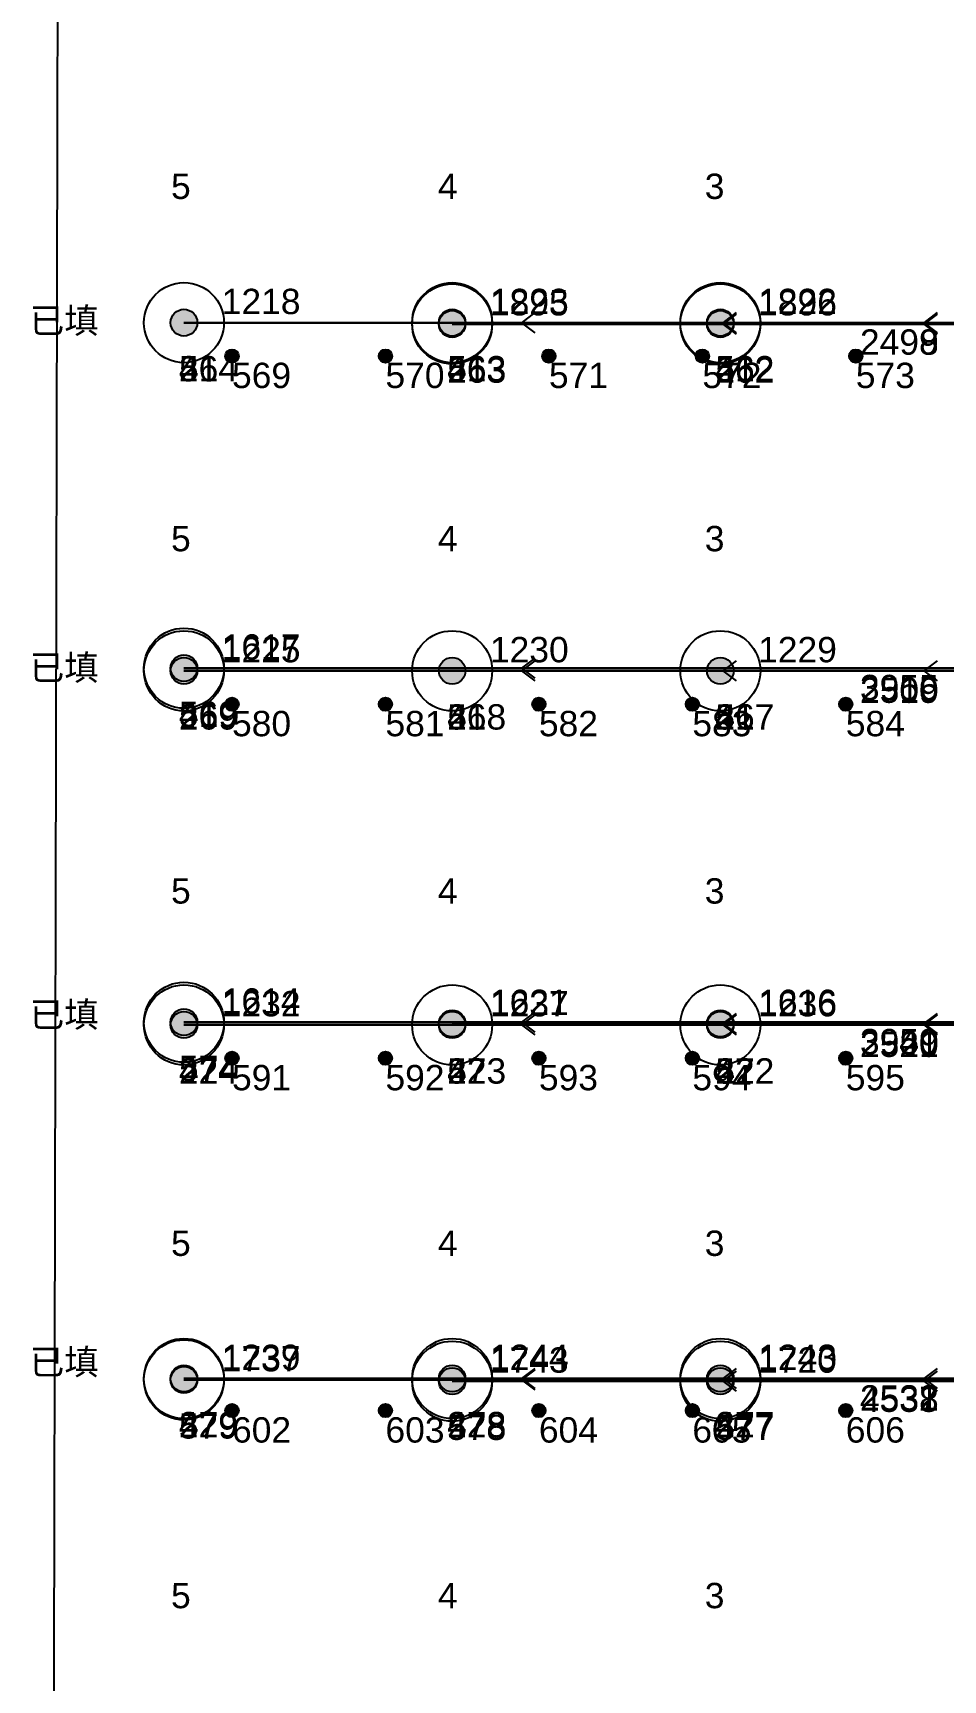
# Model space of a CAD drawing. Header units: millimetres. Extents: x 1508 to 209369, y 3688 to 146097.
# Drawn here: x 168455 to 175276, y 28812 to 41154 of the extents above; entities that cross this region are included whole.
import ezdxf

# ---------------------------------------------------------------- set-up
doc = ezdxf.new("R2010")
doc.units = ezdxf.units.MM
for name, color, linetype, true_color in [('Ndc8_Activity_DuiGao_Erceng', 1, 'Continuous', 0xff0000), ('Ndc8_Activity_DuiGao_ErcengID', 1, 'Continuous', 0xff0000), ('Ndc8_Activity_DuiGao_Sanceng', 1, 'Continuous', 0xff0000), ('Ndc8_Activity_DuiGao_SancengID', 1, 'Continuous', 0xff0000), ('Ndc8_Activity_DuiGao_Yiceng', 1, 'Continuous', 0xff0000), ('Ndc8_Activity_DuiGao_YicengID', 1, 'Continuous', 0xff0000), ('Ndc8_Cluster', 7, 'Continuous', 0x808000), ('Ndc8_Point', 7, 'Continuous', 0x000080), ('Ndc8_PointID', 7, 'Continuous', 0x000080), ('Ndc8_SD2_Bwd_LoadOperation', 5, 'Continuous', 0x0000ff), ('Ndc8_SD2_Bwd_LoadOperationID', 5, 'Continuous', 0x0000ff), ('Ndc8_SD2_Fwd_NoForkAutoAdjust', 5, 'Continuous', 0x0000ff), ('Ndc8_SD2_Fwd_NoForkAutoAdjustID', 5, 'Continuous', 0x0000ff), ('Ndc8_Spot', 1, 'Continuous', 0xff0000), ('Ndc8_SpotID', 1, 'Continuous', 0xff0000), ('Ndc8_Text', 7, 'Continuous', 0x000000)]:
    doc.layers.add(name, color=color, linetype=linetype, true_color=true_color)
doc.styles.add('Ndc8Style', font='arial.ttf', dxfattribs={"height": 0.2})

msp = doc.modelspace()

# ---------------------------------------------------------------- hatches: boundary and pattern name
at = {"layer": 'Ndc8_Point'}
h = msp.add_hatch(color=256, dxfattribs=at)
edge = h.paths.add_edge_path(flags=0)
edge.add_arc((169587, 38983), 100, 0, 360)
h = msp.add_hatch(color=256, dxfattribs=at)
edge = h.paths.add_edge_path(flags=0)
edge.add_arc((171597, 38983), 100, 0, 360)
h = msp.add_hatch(color=256, dxfattribs=at)
edge = h.paths.add_edge_path(flags=0)
edge.add_arc((171597, 38973), 100, 0, 360)
h = msp.add_hatch(color=256, dxfattribs=at)
edge = h.paths.add_edge_path(flags=0)
edge.add_arc((173607, 38983), 100, 0, 360)
h = msp.add_hatch(color=256, dxfattribs=at)
edge = h.paths.add_edge_path(flags=0)
edge.add_arc((173607, 38973), 100, 0, 360)
h = msp.add_hatch(color=256, dxfattribs=at)
edge = h.paths.add_edge_path(flags=0)
edge.add_arc((169587, 36394), 100, 0, 360)
h = msp.add_hatch(color=256, dxfattribs=at)
edge = h.paths.add_edge_path(flags=0)
edge.add_arc((169587, 36374), 100, 0, 360)
h = msp.add_hatch(color=256, dxfattribs=at)
edge = h.paths.add_edge_path(flags=0)
edge.add_arc((171597, 36374), 100, 0, 360)
h = msp.add_hatch(color=256, dxfattribs=at)
edge = h.paths.add_edge_path(flags=0)
edge.add_arc((173607, 36374), 100, 0, 360)
h = msp.add_hatch(color=256, dxfattribs=at)
edge = h.paths.add_edge_path(flags=0)
edge.add_arc((169587, 33741), 100, 0, 360)
h = msp.add_hatch(color=256, dxfattribs=at)
edge = h.paths.add_edge_path(flags=0)
edge.add_arc((169587, 33721), 100, 0, 360)
h = msp.add_hatch(color=256, dxfattribs=at)
edge = h.paths.add_edge_path(flags=0)
edge.add_arc((171597, 33731), 100, 0, 360)
h = msp.add_hatch(color=256, dxfattribs=at)
edge = h.paths.add_edge_path(flags=0)
edge.add_arc((171597, 33721), 100, 0, 360)
h = msp.add_hatch(color=256, dxfattribs=at)
edge = h.paths.add_edge_path(flags=0)
edge.add_arc((173607, 33731), 100, 0, 360)
h = msp.add_hatch(color=256, dxfattribs=at)
edge = h.paths.add_edge_path(flags=0)
edge.add_arc((173607, 33721), 100, 0, 360)
h = msp.add_hatch(color=256, dxfattribs=at)
edge = h.paths.add_edge_path(flags=0)
edge.add_arc((169587, 31071), 100, 0, 360)
h = msp.add_hatch(color=256, dxfattribs=at)
edge = h.paths.add_edge_path(flags=0)
edge.add_arc((169587, 31061), 100, 0, 360)
h = msp.add_hatch(color=256, dxfattribs=at)
edge = h.paths.add_edge_path(flags=0)
edge.add_arc((171597, 31071), 100, 0, 360)
h = msp.add_hatch(color=256, dxfattribs=at)
edge = h.paths.add_edge_path(flags=0)
edge.add_arc((171597, 31051), 100, 0, 360)
h = msp.add_hatch(color=256, dxfattribs=at)
edge = h.paths.add_edge_path(flags=0)
edge.add_arc((173607, 31071), 100, 0, 360)
h = msp.add_hatch(color=256, dxfattribs=at)
edge = h.paths.add_edge_path(flags=0)
edge.add_arc((173607, 31051), 100, 0, 360)
at = {"layer": 'Ndc8_Spot'}
h = msp.add_hatch(color=256, dxfattribs=at)
edge = h.paths.add_edge_path(flags=0)
edge.add_arc((169947, 38733), 50, 0, 360)
h = msp.add_hatch(color=256, dxfattribs=at)
edge = h.paths.add_edge_path(flags=0)
edge.add_arc((171097, 38733), 50, 0, 360)
h = msp.add_hatch(color=256, dxfattribs=at)
edge = h.paths.add_edge_path(flags=0)
edge.add_arc((172322, 38733), 50, 0, 360)
h = msp.add_hatch(color=256, dxfattribs=at)
edge = h.paths.add_edge_path(flags=0)
edge.add_arc((173472, 38733), 50, 0, 360)
h = msp.add_hatch(color=256, dxfattribs=at)
edge = h.paths.add_edge_path(flags=0)
edge.add_arc((174622, 38733), 50, 0, 360)
h = msp.add_hatch(color=256, dxfattribs=at)
edge = h.paths.add_edge_path(flags=0)
edge.add_arc((169947, 36124), 50, 0, 360)
h = msp.add_hatch(color=256, dxfattribs=at)
edge = h.paths.add_edge_path(flags=0)
edge.add_arc((171097, 36124), 50, 0, 360)
h = msp.add_hatch(color=256, dxfattribs=at)
edge = h.paths.add_edge_path(flags=0)
edge.add_arc((172247, 36124), 50, 0, 360)
h = msp.add_hatch(color=256, dxfattribs=at)
edge = h.paths.add_edge_path(flags=0)
edge.add_arc((173397, 36124), 50, 0, 360)
h = msp.add_hatch(color=256, dxfattribs=at)
edge = h.paths.add_edge_path(flags=0)
edge.add_arc((174547, 36124), 50, 0, 360)
h = msp.add_hatch(color=256, dxfattribs=at)
edge = h.paths.add_edge_path(flags=0)
edge.add_arc((169947, 33471), 50, 0, 360)
h = msp.add_hatch(color=256, dxfattribs=at)
edge = h.paths.add_edge_path(flags=0)
edge.add_arc((171097, 33471), 50, 0, 360)
h = msp.add_hatch(color=256, dxfattribs=at)
edge = h.paths.add_edge_path(flags=0)
edge.add_arc((172247, 33471), 50, 0, 360)
h = msp.add_hatch(color=256, dxfattribs=at)
edge = h.paths.add_edge_path(flags=0)
edge.add_arc((173397, 33471), 50, 0, 360)
h = msp.add_hatch(color=256, dxfattribs=at)
edge = h.paths.add_edge_path(flags=0)
edge.add_arc((174547, 33471), 50, 0, 360)
h = msp.add_hatch(color=256, dxfattribs=at)
edge = h.paths.add_edge_path(flags=0)
edge.add_arc((169947, 30831), 50, 0, 360)
h = msp.add_hatch(color=256, dxfattribs=at)
edge = h.paths.add_edge_path(flags=0)
edge.add_arc((171097, 30831), 50, 0, 360)
h = msp.add_hatch(color=256, dxfattribs=at)
edge = h.paths.add_edge_path(flags=0)
edge.add_arc((172247, 30831), 50, 0, 360)
h = msp.add_hatch(color=256, dxfattribs=at)
edge = h.paths.add_edge_path(flags=0)
edge.add_arc((173397, 30831), 50, 0, 360)
h = msp.add_hatch(color=256, dxfattribs=at)
edge = h.paths.add_edge_path(flags=0)
edge.add_arc((174547, 30831), 50, 0, 360)

# ---------------------------------------------------------------- linework, layer by layer
at = {"layer": 'Ndc8_Activity_DuiGao_Erceng'}
for centre in [(169587, 38983), (171597, 38983), (173607, 38983), (169587, 36394), (171597, 36374), (173607, 36374), (169587, 33721), (171597, 33721), (173607, 33721), (169587, 31071), (171597, 31071), (173607, 31071)]:
    msp.add_circle(centre, 300, dxfattribs=at)
at = {"layer": 'Ndc8_Activity_DuiGao_Sanceng'}
for centre in [(169587, 38983), (171597, 38983), (173607, 38983), (169587, 36394), (171597, 36374), (173607, 36374), (169587, 33741), (171597, 33721), (173607, 33721), (169587, 31061), (171597, 31051), (173607, 31051)]:
    msp.add_circle(centre, 300, dxfattribs=at)
at = {"layer": 'Ndc8_Activity_DuiGao_Yiceng'}
for centre in [(169587, 38983), (171597, 38973), (173607, 38973), (169587, 36374), (171597, 36374), (173607, 36374), (169587, 33721), (171597, 33721), (173607, 33721), (169587, 31071), (171597, 31071), (173607, 31071)]:
    msp.add_circle(centre, 300, dxfattribs=at)
at = {"layer": 'Ndc8_Cluster'}
msp.add_lwpolyline([(168672, 56469), (168582, 15163), (184650, 15345), (183955, 57935), (181238, 59038), (177537, 58539)], close=True, dxfattribs=at)
at = {"layer": 'Ndc8_Point'}
for centre in [(169587, 38983), (171597, 38983), (171597, 38973), (173607, 38983), (173607, 38973), (169587, 36394), (169587, 36374), (171597, 36374), (173607, 36374), (169587, 33741), (169587, 33721), (171597, 33731), (171597, 33721), (173607, 33731), (173607, 33721), (169587, 31071), (169587, 31061), (171597, 31071), (171597, 31051), (173607, 31071), (173607, 31051)]:
    msp.add_circle(centre, 100, dxfattribs=at)
at = {"layer": 'Ndc8_SD2_Bwd_LoadOperation'}
for points in [[(172220, 38908), (172120, 38983), (172220, 39058)], [(173727, 38908), (173627, 38983), (173727, 39058)], [(173727, 38898), (173627, 38973), (173727, 39048)], [(175235, 38908), (175135, 38983), (175235, 39058)], [(175235, 38898), (175135, 38973), (175235, 39048)], [(179718, 38983), (169587, 38983)], [(179718, 38983), (171597, 38983)], [(179718, 38973), (171597, 38973)], [(179718, 38983), (173607, 38983)], [(179718, 38973), (173607, 38973)], [(172220, 36319), (172120, 36394), (172220, 36469)], [(172220, 36299), (172120, 36374), (172220, 36449)], [(173727, 36299), (173627, 36374), (173727, 36449)], [(175235, 36299), (175135, 36374), (175235, 36449)], [(179718, 36394), (169587, 36394)], [(179718, 36374), (169587, 36374)], [(179718, 36374), (171597, 36374)], [(179718, 36374), (173607, 36374)], [(179718, 33741), (169587, 33741)], [(179718, 33721), (169587, 33721)], [(179718, 33731), (171597, 33731)], [(179718, 33721), (171597, 33721)], [(172220, 33666), (172120, 33741), (172220, 33816)], [(172220, 33646), (172120, 33721), (172220, 33796)], [(179718, 33731), (173607, 33731)], [(179718, 33721), (173607, 33721)], [(173727, 33656), (173627, 33731), (173727, 33806)], [(173727, 33646), (173627, 33721), (173727, 33796)], [(175235, 33656), (175135, 33731), (175235, 33806)], [(175235, 33646), (175135, 33721), (175235, 33796)], [(172220, 30996), (172120, 31071), (172220, 31146)], [(172220, 30986), (172120, 31061), (172220, 31136)], [(173727, 30996), (173627, 31071), (173727, 31146)], [(173727, 30976), (173627, 31051), (173727, 31126)], [(175235, 30996), (175135, 31071), (175235, 31146)], [(175235, 30976), (175135, 31051), (175235, 31126)], [(179718, 31071), (169587, 31071)], [(179718, 31061), (169587, 31061)], [(179718, 31071), (171597, 31071)], [(179718, 31051), (171597, 31051)], [(179718, 31071), (173607, 31071)], [(179718, 31051), (173607, 31051)]]:
    msp.add_lwpolyline(points, dxfattribs=at)
at = {"layer": 'Ndc8_SD2_Fwd_NoForkAutoAdjust'}
for points in [[(169587, 38983), (179718, 38983)], [(171597, 38983), (179718, 38983)], [(171597, 38973), (179718, 38973)], [(173607, 38983), (179718, 38983)], [(173607, 38973), (179718, 38973)], [(169587, 36394), (179718, 36394)], [(169587, 36374), (179718, 36374)], [(171597, 36374), (179718, 36374)], [(173607, 36374), (179718, 36374)], [(169587, 33741), (179718, 33741)], [(169587, 33721), (179718, 33721)], [(171597, 33731), (179718, 33731)], [(171597, 33721), (179718, 33721)], [(173607, 33731), (179718, 33731)], [(173607, 33721), (179718, 33721)], [(169587, 31071), (179718, 31071)], [(169587, 31061), (179718, 31061)], [(171597, 31071), (179718, 31071)], [(171597, 31051), (179718, 31051)], [(173607, 31071), (179718, 31071)], [(173607, 31051), (179718, 31051)]]:
    msp.add_lwpolyline(points, dxfattribs=at)
at = {"layer": 'Ndc8_Spot'}
for centre in [(169947, 38733), (171097, 38733), (172322, 38733), (173472, 38733), (174622, 38733), (169947, 36124), (171097, 36124), (172247, 36124), (173397, 36124), (174547, 36124), (169947, 33471), (171097, 33471), (172247, 33471), (173397, 33471), (174547, 33471), (169947, 30831), (171097, 30831), (172247, 30831), (173397, 30831), (174547, 30831)]:
    msp.add_circle(centre, 50, dxfattribs=at)

# ---------------------------------------------------------------- texts
at = {"layer": 'Ndc8_Activity_DuiGao_ErcengID', "style": 'Ndc8Style'}
for s, p in [('414', (169549, 38543)), ('413', (171559, 38543)), ('412', (173569, 38543)), ('419', (169549, 35954)), ('418', (171559, 35934)), ('417', (173569, 35934)), ('424', (169549, 33281)), ('423', (171559, 33281)), ('422', (173569, 33281)), ('429', (169549, 30631)), ('428', (171559, 30631)), ('427', (173569, 30631))]:
    msp.add_text(s, height=190, dxfattribs=at).set_placement(p)
at = {"layer": 'Ndc8_Activity_DuiGao_SancengID', "style": 'Ndc8Style'}
for s, p in [('564', (169549, 38543)), ('563', (171559, 38543)), ('562', (173569, 38543)), ('569', (169549, 35954)), ('568', (171559, 35934)), ('567', (173569, 35934)), ('574', (169549, 33301)), ('573', (171559, 33281)), ('572', (173569, 33281)), ('579', (169549, 30621)), ('578', (171559, 30611)), ('577', (173569, 30611))]:
    msp.add_text(s, height=190, dxfattribs=at).set_placement(p)
at = {"layer": 'Ndc8_Activity_DuiGao_YicengID', "style": 'Ndc8Style'}
for s, p in [('264', (169549, 38543)), ('263', (171559, 38533)), ('262', (173569, 38533)), ('269', (169549, 35934)), ('268', (171559, 35934)), ('267', (173569, 35934)), ('274', (169549, 33281)), ('273', (171559, 33281)), ('272', (173569, 33281)), ('279', (169549, 30631)), ('278', (171559, 30631)), ('277', (173569, 30631))]:
    msp.add_text(s, height=190, dxfattribs=at).set_placement(p)
at = {"layer": 'Ndc8_PointID', "style": 'Ndc8Style'}
for s, p in [('1218', (169870, 39047)), ('1223', (171880, 39047)), ('1895', (171880, 39037)), ('1222', (173890, 39047)), ('1896', (173890, 39037)), ('1617', (169870, 36458)), ('1225', (169870, 36438)), ('1230', (171880, 36438)), ('1229', (173890, 36438)), ('1614', (169870, 33805)), ('1232', (169870, 33785)), ('1621', (171880, 33795)), ('1237', (171880, 33785)), ('1616', (173890, 33795)), ('1236', (173890, 33785)), ('1239', (169870, 31135)), ('1737', (169870, 31125)), ('1244', (171880, 31135)), ('1743', (171880, 31115)), ('1243', (173890, 31135)), ('1720', (173890, 31115))]:
    msp.add_text(s, height=190, dxfattribs=at).set_placement(p)
at = {"layer": 'Ndc8_SD2_Bwd_LoadOperationID', "style": 'Ndc8Style'}
for s, p in [('2498', (174653, 38743)), ('3955', (174653, 36154)), ('2509', (174653, 36134)), ('3949', (174653, 33501)), ('2520', (174653, 33481)), ('4537', (174653, 30821)), ('2531', (174653, 30831))]:
    msp.add_text(s, height=190, dxfattribs=at).set_placement(p)
at = {"layer": 'Ndc8_SD2_Fwd_NoForkAutoAdjustID', "style": 'Ndc8Style'}
for s, p in [('2499', (174653, 38743)), ('3956', (174653, 36154)), ('2510', (174653, 36134)), ('3950', (174653, 33501)), ('2521', (174653, 33481)), ('4538', (174653, 30821)), ('2532', (174653, 30831))]:
    msp.add_text(s, height=190, dxfattribs=at).set_placement(p)
at = {"layer": 'Ndc8_SpotID', "style": 'Ndc8Style'}
for s, p in [('569', (169947, 38493)), ('570', (171097, 38493)), ('571', (172322, 38493)), ('572', (173472, 38493)), ('573', (174622, 38493)), ('580', (169947, 35884)), ('581', (171097, 35884)), ('582', (172247, 35884)), ('583', (173397, 35884)), ('584', (174547, 35884)), ('591', (169947, 33231)), ('592', (171097, 33231)), ('593', (172247, 33231)), ('594', (173397, 33231)), ('595', (174547, 33231)), ('602', (169947, 30591)), ('603', (171097, 30591)), ('604', (172247, 30591)), ('605', (173397, 30591)), ('606', (174547, 30591))]:
    msp.add_text(s, height=190, dxfattribs=at).set_placement(p)
at = {"layer": 'Ndc8_Text', "char_height": 190, "attachment_point": 1, "style": 'Ndc8Style'}
for s, insert, width in [('5', (169490, 40100), 322), ('4', (171490, 40100), 322), ('3', (173490, 40100), 322), ('已填', (168431, 39094), 1288), ('5', (169490, 37460), 322), ('4', (171490, 37460), 322), ('3', (173490, 37460), 322), ('已填', (168431, 36494), 1288), ('5', (169490, 34820), 322), ('4', (171490, 34820), 322), ('3', (173490, 34820), 322), ('已填', (168431, 33894), 1288), ('5', (169490, 32180), 322), ('4', (171490, 32180), 322), ('3', (173490, 32180), 322), ('已填', (168431, 31290), 1288), ('5', (169490, 29540), 322), ('4', (171490, 29540), 322), ('3', (173490, 29540), 322)]:
    msp.add_mtext(s, dxfattribs=dict(at, insert=insert, width=width))

doc.saveas('drawing.dxf')
